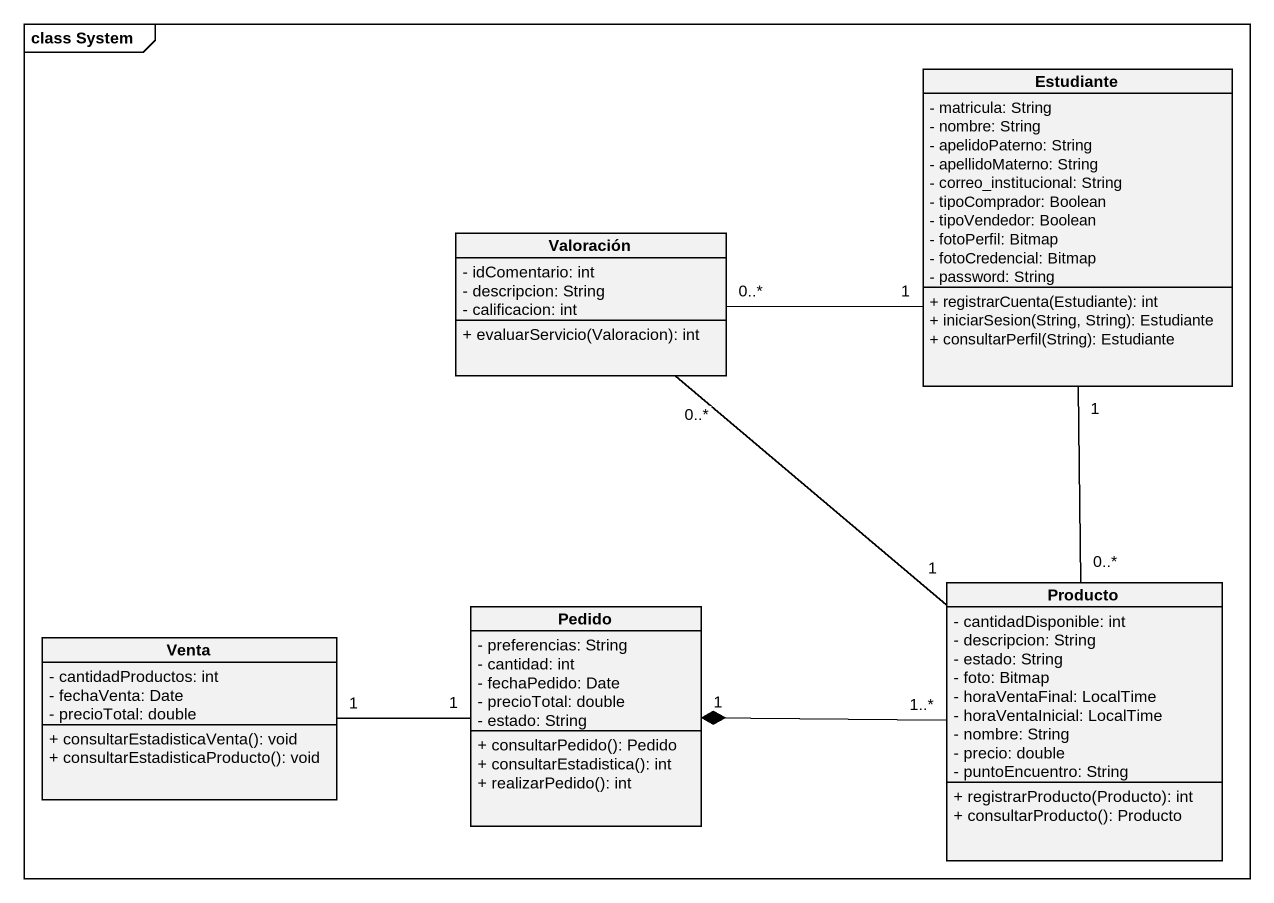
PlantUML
@startuml
mainframe class System
hide circle
hide empty members
skinparam classAttributeIconSize 0
class Estudiante {
  - matricula: String
  - nombre: String
  - apelidoPaterno: String
  - apellidoMaterno: String
  - correo_institucional: String
  - tipoComprador: Boolean
  - tipoVendedor: Boolean
  - fotoPerfil: Bitmap
  - fotoCredencial: Bitmap
  - password: String
  + registrarCuenta(Estudiante): int
  + iniciarSesion(String, String): Estudiante
  + consultarPerfil(String): Estudiante
}
class Valoración {
  - idComentario: int
  - descripcion: String
  - calificacion: int
  + evaluarServicio(Valoracion): int
}
class Producto {
  - cantidadDisponible: int
  - descripcion: String
  - estado: String
  - foto: Bitmap
  - horaVentaFinal: LocalTime
  - horaVentaInicial: LocalTime
  - nombre: String
  - precio: double
  - puntoEncuentro: String
  + registrarProducto(Producto): int
  + consultarProducto(): Producto
}
class Venta {
  - cantidadProductos: int
  - fechaVenta: Date
  - precioTotal: double
  + consultarEstadisticaVenta(): void
  + consultarEstadisticaProducto(): void
}
class Pedido {
  - preferencias: String
  - cantidad: int
  - fechaPedido: Date
  - precioTotal: double
  - estado: String
  + consultarPedido(): Pedido
  + consultarEstadistica(): int
  + realizarPedido(): int
}
Estudiante "1" -left- "0..*" Valoración
Estudiante "1" -- "0..*" Producto
Valoración "0..*" -- "1" Producto
Producto "1..*" -left-* "1" Pedido
Pedido "1" -left- "1" Venta
@enduml
